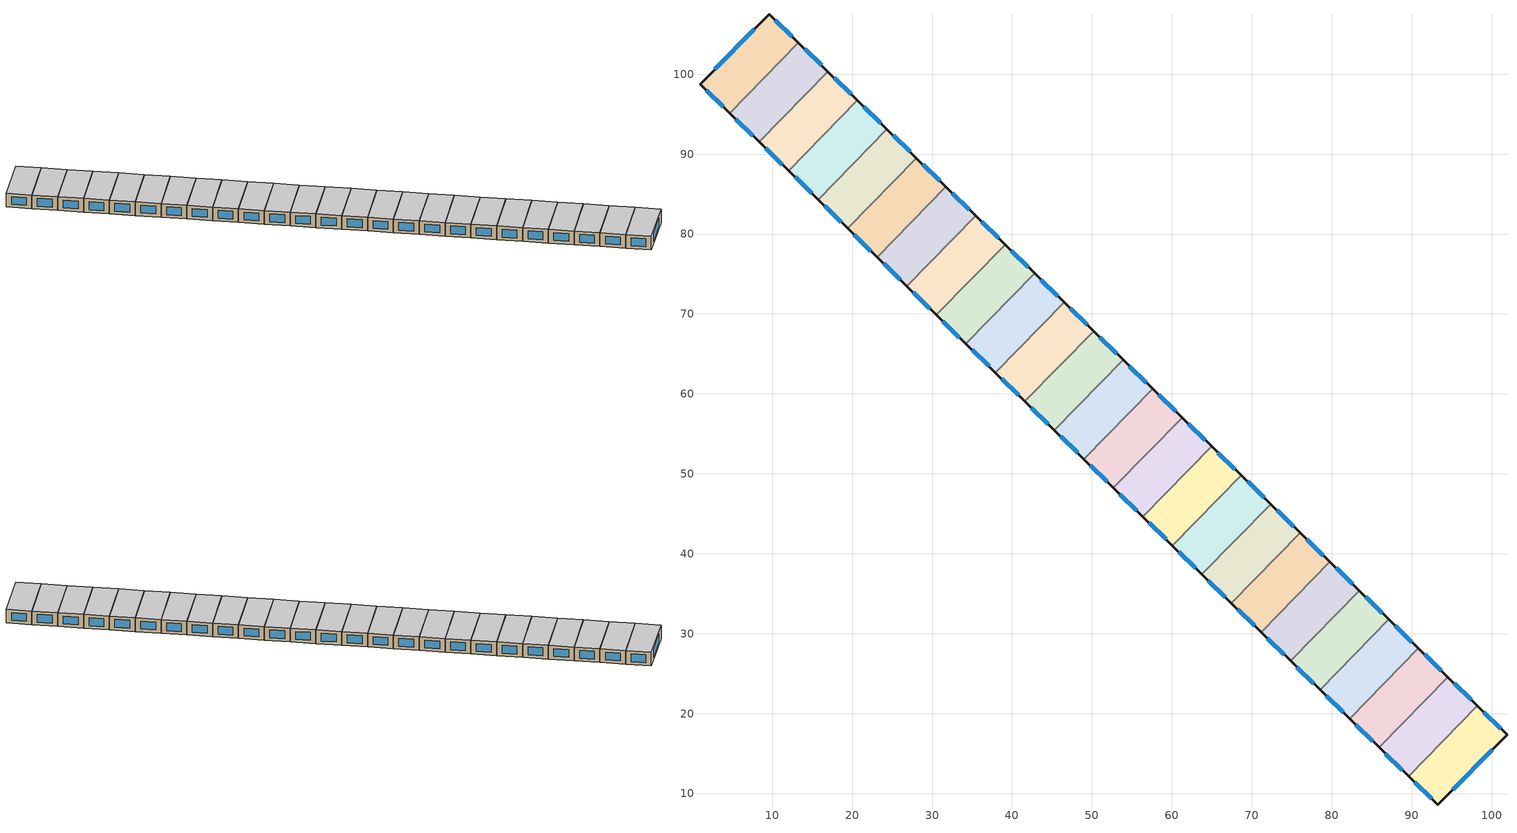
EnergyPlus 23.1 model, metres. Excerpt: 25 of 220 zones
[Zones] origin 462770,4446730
fe584e89a999b901_F0_dwelling_0
 floor ground (EU_floor_Construction): 13.28,103.93 4.68,95.12 0.97,98.75 9.6,107.52 z0
 wall outside (EU_wall_Construction): 13.28,103.93 9.6,107.52 0.97,98.75 4.68,95.12 z0:3
 wall to fe584e89a999b901_F0_dwelling_1 (EU_wall_Construction): 4.68,95.12 13.28,103.93 z0:3
 window (EU_Window_Construction): 1.76,97.97 3.88,95.9 / 7.75,105.64 2.81,100.63 / 12.49,104.7 10.39,106.75 z0.64:2.36
 ceiling to fe584e89a999b901_F1_dwelling_0 (EU_floor_Construction): 4.68,95.12 13.28,103.93 9.6,107.52 0.97,98.75 z3
fe584e89a999b901_F0_dwelling_1
 floor ground (EU_floor_Construction): 16.97,100.33 8.37,91.52 4.68,95.12 13.28,103.93 z0
 wall outside (EU_wall_Construction): 4.68,95.12 8.37,91.52 / 16.97,100.33 13.28,103.93 z0:3
 wall to fe584e89a999b901_F0_dwelling_2 (EU_wall_Construction): 8.37,91.52 16.97,100.33 z0:3
 window (EU_Window_Construction): 5.47,94.35 7.58,92.29 / 16.18,101.1 14.07,103.16 z0.64:2.36
 ceiling to fe584e89a999b901_F1_dwelling_1 (EU_floor_Construction): 8.37,91.52 16.97,100.33 13.28,103.93 4.68,95.12 z3
fe584e89a999b901_F0_dwelling_10
 floor ground (EU_floor_Construction): 50.21,67.86 41.61,59.06 37.92,62.66 46.52,71.47 z0
 wall outside (EU_wall_Construction): 37.92,62.66 41.61,59.06 / 50.21,67.86 46.52,71.47 z0:3
 wall to fe584e89a999b901_F0_dwelling_11 (EU_wall_Construction): 41.61,59.06 50.21,67.86 z0:3
 wall to fe584e89a999b901_F0_dwelling_9 (EU_wall_Construction): 46.52,71.47 37.92,62.66 z0:3
 window (EU_Window_Construction): 38.71,61.89 40.82,59.83 / 49.42,68.63 47.31,70.7 z0.64:2.36
 ceiling to fe584e89a999b901_F1_dwelling_10 (EU_floor_Construction): 41.61,59.06 50.21,67.86 46.52,71.47 37.92,62.66 z3
fe584e89a999b901_F0_dwelling_11
 floor ground (EU_floor_Construction): 53.9,64.25 45.3,55.45 41.61,59.06 50.21,67.86 z0
 wall outside (EU_wall_Construction): 41.61,59.06 45.3,55.45 / 53.9,64.25 50.21,67.86 z0:3
 wall to fe584e89a999b901_F0_dwelling_12 (EU_wall_Construction): 45.3,55.45 53.9,64.25 z0:3
 window (EU_Window_Construction): 42.4,58.28 44.51,56.22 / 53.11,65.03 51,67.09 z0.64:2.36
 ceiling to fe584e89a999b901_F1_dwelling_11 (EU_floor_Construction): 45.3,55.45 53.9,64.25 50.21,67.86 41.61,59.06 z3
fe584e89a999b901_F0_dwelling_12
 floor ground (EU_floor_Construction): 57.6,60.65 49,51.84 45.3,55.45 53.9,64.25 z0
 wall outside (EU_wall_Construction): 45.3,55.45 49,51.84 / 57.6,60.65 53.9,64.25 z0:3
 wall to fe584e89a999b901_F0_dwelling_13 (EU_wall_Construction): 49,51.84 57.6,60.65 z0:3
 window (EU_Window_Construction): 46.1,54.68 48.21,52.62 / 56.8,61.42 54.69,63.48 z0.64:2.36
 ceiling to fe584e89a999b901_F1_dwelling_12 (EU_floor_Construction): 49,51.84 57.6,60.65 53.9,64.25 45.3,55.45 z3
fe584e89a999b901_F0_dwelling_13
 floor ground (EU_floor_Construction): 61.29,57.04 52.69,48.24 49,51.84 57.6,60.65 z0
 wall outside (EU_wall_Construction): 49,51.84 52.69,48.24 / 61.29,57.04 57.6,60.65 z0:3
 wall to fe584e89a999b901_F0_dwelling_14 (EU_wall_Construction): 52.69,48.24 61.29,57.04 z0:3
 window (EU_Window_Construction): 49.79,51.07 51.9,49.01 / 60.5,57.81 58.39,59.88 z0.64:2.36
 ceiling to fe584e89a999b901_F1_dwelling_13 (EU_floor_Construction): 52.69,48.24 61.29,57.04 57.6,60.65 49,51.84 z3
fe584e89a999b901_F0_dwelling_14
 floor ground (EU_floor_Construction): 64.98,53.43 56.38,44.63 52.69,48.24 61.29,57.04 z0
 wall outside (EU_wall_Construction): 52.69,48.24 56.38,44.63 / 64.98,53.43 61.29,57.04 z0:3
 wall to fe584e89a999b901_F0_dwelling_15 (EU_wall_Construction): 56.38,44.63 64.98,53.43 z0:3
 window (EU_Window_Construction): 53.48,47.46 55.59,45.4 / 64.19,54.21 62.08,56.27 z0.64:2.36
 ceiling to fe584e89a999b901_F1_dwelling_14 (EU_floor_Construction): 56.38,44.63 64.98,53.43 61.29,57.04 52.69,48.24 z3
fe584e89a999b901_F0_dwelling_15
 floor ground (EU_floor_Construction): 68.68,49.83 60.08,41.02 56.38,44.63 64.98,53.43 z0
 wall outside (EU_wall_Construction): 56.38,44.63 60.08,41.02 / 68.68,49.83 64.98,53.43 z0:3
 wall to fe584e89a999b901_F0_dwelling_16 (EU_wall_Construction): 60.08,41.02 68.68,49.83 z0:3
 window (EU_Window_Construction): 57.18,43.86 59.29,41.79 / 67.89,50.6 65.77,52.66 z0.64:2.36
 ceiling to fe584e89a999b901_F1_dwelling_15 (EU_floor_Construction): 60.08,41.02 68.68,49.83 64.98,53.43 56.38,44.63 z3
fe584e89a999b901_F0_dwelling_16
 floor ground (EU_floor_Construction): 72.37,46.22 63.77,37.42 60.08,41.02 68.68,49.83 z0
 wall outside (EU_wall_Construction): 60.08,41.02 63.77,37.42 / 72.37,46.22 68.68,49.83 z0:3
 wall to fe584e89a999b901_F0_dwelling_17 (EU_wall_Construction): 63.77,37.42 72.37,46.22 z0:3
 window (EU_Window_Construction): 60.87,40.25 62.98,38.19 / 71.58,46.99 69.47,49.05 z0.64:2.36
 ceiling to fe584e89a999b901_F1_dwelling_16 (EU_floor_Construction): 63.77,37.42 72.37,46.22 68.68,49.83 60.08,41.02 z3
fe584e89a999b901_F0_dwelling_17
 floor ground (EU_floor_Construction): 76.06,42.61 67.46,33.81 63.77,37.42 72.37,46.22 z0
 wall outside (EU_wall_Construction): 63.77,37.42 67.46,33.81 / 76.06,42.61 72.37,46.22 z0:3
 wall to fe584e89a999b901_F0_dwelling_18 (EU_wall_Construction): 67.46,33.81 76.06,42.61 z0:3
 window (EU_Window_Construction): 64.56,36.64 66.67,34.58 / 75.27,43.39 73.16,45.45 z0.64:2.36
 ceiling to fe584e89a999b901_F1_dwelling_17 (EU_floor_Construction): 67.46,33.81 76.06,42.61 72.37,46.22 63.77,37.42 z3
fe584e89a999b901_F0_dwelling_18
 floor ground (EU_floor_Construction): 79.76,39.01 71.16,30.2 67.46,33.81 76.06,42.61 z0
 wall outside (EU_wall_Construction): 67.46,33.81 71.16,30.2 / 79.76,39.01 76.06,42.61 z0:3
 wall to fe584e89a999b901_F0_dwelling_19 (EU_wall_Construction): 71.16,30.2 79.76,39.01 z0:3
 window (EU_Window_Construction): 68.26,33.04 70.37,30.97 / 78.97,39.78 76.85,41.84 z0.64:2.36
 ceiling to fe584e89a999b901_F1_dwelling_18 (EU_floor_Construction): 71.16,30.2 79.76,39.01 76.06,42.61 67.46,33.81 z3
fe584e89a999b901_F0_dwelling_19
 floor ground (EU_floor_Construction): 83.45,35.4 74.85,26.59 71.16,30.2 79.76,39.01 z0
 wall outside (EU_wall_Construction): 71.16,30.2 74.85,26.59 / 83.45,35.4 79.76,39.01 z0:3
 wall to fe584e89a999b901_F0_dwelling_20 (EU_wall_Construction): 74.85,26.59 83.45,35.4 z0:3
 window (EU_Window_Construction): 71.95,29.43 74.06,27.37 / 82.66,36.17 80.55,38.23 z0.64:2.36
 ceiling to fe584e89a999b901_F1_dwelling_19 (EU_floor_Construction): 74.85,26.59 83.45,35.4 79.76,39.01 71.16,30.2 z3
fe584e89a999b901_F0_dwelling_2
 floor ground (EU_floor_Construction): 20.66,96.72 12.06,87.91 8.37,91.52 16.97,100.33 z0
 wall outside (EU_wall_Construction): 8.37,91.52 12.06,87.91 / 20.66,96.72 16.97,100.33 z0:3
 wall to fe584e89a999b901_F0_dwelling_3 (EU_wall_Construction): 12.06,87.91 20.66,96.72 z0:3
 window (EU_Window_Construction): 9.16,90.75 11.27,88.68 / 19.87,97.49 17.76,99.55 z0.64:2.36
 ceiling to fe584e89a999b901_F1_dwelling_2 (EU_floor_Construction): 12.06,87.91 20.66,96.72 16.97,100.33 8.37,91.52 z3
fe584e89a999b901_F0_dwelling_20
 floor ground (EU_floor_Construction): 87.14,31.79 78.54,22.99 74.85,26.59 83.45,35.4 z0
 wall outside (EU_wall_Construction): 74.85,26.59 78.54,22.99 / 87.14,31.79 83.45,35.4 z0:3
 wall to fe584e89a999b901_F0_dwelling_21 (EU_wall_Construction): 78.54,22.99 87.14,31.79 z0:3
 window (EU_Window_Construction): 75.64,25.82 77.75,23.76 / 86.35,32.57 84.24,34.63 z0.64:2.36
 ceiling to fe584e89a999b901_F1_dwelling_20 (EU_floor_Construction): 78.54,22.99 87.14,31.79 83.45,35.4 74.85,26.59 z3
fe584e89a999b901_F0_dwelling_21
 floor ground (EU_floor_Construction): 90.84,28.19 82.24,19.38 78.54,22.99 87.14,31.79 z0
 wall outside (EU_wall_Construction): 78.54,22.99 82.24,19.38 / 90.84,28.19 87.14,31.79 z0:3
 wall to fe584e89a999b901_F0_dwelling_22 (EU_wall_Construction): 82.24,19.38 90.84,28.19 z0:3
 window (EU_Window_Construction): 79.34,22.21 81.45,20.15 / 90.05,28.96 87.94,31.02 z0.64:2.36
 ceiling to fe584e89a999b901_F1_dwelling_21 (EU_floor_Construction): 82.24,19.38 90.84,28.19 87.14,31.79 78.54,22.99 z3
fe584e89a999b901_F0_dwelling_22
 floor ground (EU_floor_Construction): 94.53,24.58 85.93,15.77 82.24,19.38 90.84,28.19 z0
 wall outside (EU_wall_Construction): 82.24,19.38 85.93,15.77 / 94.53,24.58 90.84,28.19 z0:3
 wall to fe584e89a999b901_F0_dwelling_23 (EU_wall_Construction): 85.93,15.77 94.53,24.58 z0:3
 window (EU_Window_Construction): 83.03,18.61 85.14,16.55 / 93.74,25.35 91.63,27.41 z0.64:2.36
 ceiling to fe584e89a999b901_F1_dwelling_22 (EU_floor_Construction): 85.93,15.77 94.53,24.58 90.84,28.19 82.24,19.38 z3
fe584e89a999b901_F0_dwelling_23
 floor ground (EU_floor_Construction): 98.22,20.97 89.62,12.17 85.93,15.77 94.53,24.58 z0
 wall outside (EU_wall_Construction): 85.93,15.77 89.62,12.17 / 98.22,20.97 94.53,24.58 z0:3
 wall to fe584e89a999b901_F0_dwelling_24 (EU_wall_Construction): 89.62,12.17 98.22,20.97 z0:3
 window (EU_Window_Construction): 86.72,15 88.83,12.94 / 97.43,21.75 95.32,23.81 z0.64:2.36
 ceiling to fe584e89a999b901_F1_dwelling_23 (EU_floor_Construction): 89.62,12.17 98.22,20.97 94.53,24.58 85.93,15.77 z3
fe584e89a999b901_F0_dwelling_24
 floor ground (EU_floor_Construction): 101.93,17.35 93.3,8.58 89.62,12.17 98.22,20.97 z0
 wall outside (EU_wall_Construction): 89.62,12.17 93.3,8.58 101.93,17.35 98.22,20.97 z0:3
 window (EU_Window_Construction): 101.14,18.12 99.02,20.2 / 95.15,10.46 100.09,15.47 / 90.41,11.4 92.51,9.35 z0.64:2.36
 ceiling to fe584e89a999b901_F1_dwelling_24 (EU_floor_Construction): 93.3,8.58 101.93,17.35 98.22,20.97 89.62,12.17 z3
fe584e89a999b901_F0_dwelling_3
 floor ground (EU_floor_Construction): 24.36,93.11 15.76,84.3 12.06,87.91 20.66,96.72 z0
 wall outside (EU_wall_Construction): 12.06,87.91 15.76,84.3 / 24.36,93.11 20.66,96.72 z0:3
 wall to fe584e89a999b901_F0_dwelling_4 (EU_wall_Construction): 15.76,84.3 24.36,93.11 z0:3
 window (EU_Window_Construction): 12.85,87.14 14.96,85.08 / 23.56,93.88 21.45,95.95 z0.64:2.36
 ceiling to fe584e89a999b901_F1_dwelling_3 (EU_floor_Construction): 15.76,84.3 24.36,93.11 20.66,96.72 12.06,87.91 z3
fe584e89a999b901_F0_dwelling_4
 floor ground (EU_floor_Construction): 28.05,89.5 19.45,80.7 15.76,84.3 24.36,93.11 z0
 wall outside (EU_wall_Construction): 15.76,84.3 19.45,80.7 / 28.05,89.5 24.36,93.11 z0:3
 wall to fe584e89a999b901_F0_dwelling_5 (EU_wall_Construction): 19.45,80.7 28.05,89.5 z0:3
 window (EU_Window_Construction): 16.55,83.53 18.66,81.47 / 27.26,90.28 25.15,92.34 z0.64:2.36
 ceiling to fe584e89a999b901_F1_dwelling_4 (EU_floor_Construction): 19.45,80.7 28.05,89.5 24.36,93.11 15.76,84.3 z3
fe584e89a999b901_F0_dwelling_5
 floor ground (EU_floor_Construction): 31.74,85.9 23.14,77.09 19.45,80.7 28.05,89.5 z0
 wall outside (EU_wall_Construction): 19.45,80.7 23.14,77.09 / 31.74,85.9 28.05,89.5 z0:3
 wall to fe584e89a999b901_F0_dwelling_6 (EU_wall_Construction): 23.14,77.09 31.74,85.9 z0:3
 window (EU_Window_Construction): 20.24,79.93 22.35,77.86 / 30.95,86.67 28.84,88.73 z0.64:2.36
 ceiling to fe584e89a999b901_F1_dwelling_5 (EU_floor_Construction): 23.14,77.09 31.74,85.9 28.05,89.5 19.45,80.7 z3
fe584e89a999b901_F0_dwelling_6
 floor ground (EU_floor_Construction): 35.44,82.29 26.84,73.48 23.14,77.09 31.74,85.9 z0
 wall outside (EU_wall_Construction): 23.14,77.09 26.84,73.48 / 35.44,82.29 31.74,85.9 z0:3
 wall to fe584e89a999b901_F0_dwelling_7 (EU_wall_Construction): 26.84,73.48 35.44,82.29 z0:3
 window (EU_Window_Construction): 23.93,76.32 26.05,74.26 / 34.64,83.06 32.53,85.12 z0.64:2.36
 ceiling to fe584e89a999b901_F1_dwelling_6 (EU_floor_Construction): 26.84,73.48 35.44,82.29 31.74,85.9 23.14,77.09 z3
fe584e89a999b901_F0_dwelling_7
 floor ground (EU_floor_Construction): 39.13,78.68 30.53,69.88 26.84,73.48 35.44,82.29 z0
 wall outside (EU_wall_Construction): 26.84,73.48 30.53,69.88 / 39.13,78.68 35.44,82.29 z0:3
 wall to fe584e89a999b901_F0_dwelling_8 (EU_wall_Construction): 30.53,69.88 39.13,78.68 z0:3
 window (EU_Window_Construction): 27.63,72.71 29.74,70.65 / 38.34,79.46 36.23,81.52 z0.64:2.36
 ceiling to fe584e89a999b901_F1_dwelling_7 (EU_floor_Construction): 30.53,69.88 39.13,78.68 35.44,82.29 26.84,73.48 z3
fe584e89a999b901_F0_dwelling_8
 floor ground (EU_floor_Construction): 42.82,75.08 34.22,66.27 30.53,69.88 39.13,78.68 z0
 wall outside (EU_wall_Construction): 30.53,69.88 34.22,66.27 / 42.82,75.08 39.13,78.68 z0:3
 wall to fe584e89a999b901_F0_dwelling_9 (EU_wall_Construction): 34.22,66.27 42.82,75.08 z0:3
 window (EU_Window_Construction): 31.32,69.1 33.43,67.04 / 42.03,75.85 39.92,77.91 z0.64:2.36
 ceiling to fe584e89a999b901_F1_dwelling_8 (EU_floor_Construction): 34.22,66.27 42.82,75.08 39.13,78.68 30.53,69.88 z3
fe584e89a999b901_F0_dwelling_9
 floor ground (EU_floor_Construction): 46.52,71.47 37.92,62.66 34.22,66.27 42.82,75.08 z0
 wall outside (EU_wall_Construction): 34.22,66.27 37.92,62.66 / 46.52,71.47 42.82,75.08 z0:3
 window (EU_Window_Construction): 35.01,65.5 37.13,63.44 / 45.72,72.24 43.61,74.3 z0.64:2.36
 ceiling to fe584e89a999b901_F1_dwelling_9 (EU_floor_Construction): 37.92,62.66 46.52,71.47 42.82,75.08 34.22,66.27 z3
[Building]
EU S2 Campaign: North Axis=0; Terrain=City; Solar Distribution=FullExterior
[Site:Location]
Yerevan-Zvartnots.Intl.AP: Latitude=40.15; Longitude=44.383; Time Zone=4; Elevation=854
[SizingPeriod:WeatherFileDays]
AnnualSizingPeriod: Begin Month=1; Begin Day of Month=1; End Month=12; End Day of Month=31; Day of Week for Start Day=Monday; Use Weather File Daylight Saving Period=No; Use Weather File Rain and Snow Indicators=No
[MATERIAL]
EU_InternalMass_Material: Roughness=MediumRough; Thickness=0.1; Conductivity=1; Density=1800; Specific Heat=900; Thermal Absorptance=0.9; Solar Absorptance=0.7; Visible Absorptance=0.7
[MATERIAL:NOMASS] Roughness=MediumRough; Thermal Absorptance=0.9; Solar Absorptance=0.7; Visible Absorptance=0.7
Name | Thermal Resistance
EU_wall_NoMass | 1.05043
EU_floor_NoMass | 0.478065
[WINDOWMATERIAL:SIMPLEGLAZINGSYSTEM]
EU_Window_SimpleGlazing: UFactor=2.5566; Solar Heat Gain Coefficient=0.75; Visible Transmittance=0.75
[CONSTRUCTION]
EU_wall_Construction: EU_wall_NoMass
EU_floor_Construction: EU_floor_NoMass
EU_Window_Construction: EU_Window_SimpleGlazing
EU_InternalMass_Construction: EU_InternalMass_Material
[ZONE] Type=1; Multiplier=1; Ceiling Height=autocalculate; Floor Area=autocalculate; Part of Total Floor Area=Yes
Name | Volume
fe584e89a999b901_F0_dwelling_0; fe584e89a999b901_F0_dwelling_24 | 190.644
fe584e89a999b901_F0_dwelling_1 | 190.596
fe584e89a999b901_F0_dwelling_10; fe584e89a999b901_F0_dwelling_11; fe584e89a999b901_F0_dwelling_13; fe584e89a999b901_F0_dwelling_14; fe584e89a999b901_F0_dwelling_15; fe584e89a999b901_F0_dwelling_9 | 190.619
fe584e89a999b901_F0_dwelling_12 | 190.6
fe584e89a999b901_F0_dwelling_16; fe584e89a999b901_F0_dwelling_8 | 190.604
fe584e89a999b901_F0_dwelling_17; fe584e89a999b901_F0_dwelling_18; fe584e89a999b901_F0_dwelling_19; fe584e89a999b901_F0_dwelling_20; fe584e89a999b901_F0_dwelling_21; fe584e89a999b901_F0_dwelling_22; fe584e89a999b901_F0_dwelling_3; fe584e89a999b901_F0_dwelling_4; fe584e89a999b901_F0_dwelling_5; fe584e89a999b901_F0_dwelling_6; fe584e89a999b901_F0_dwelling_7 | 190.63
fe584e89a999b901_F0_dwelling_2 | 190.631
fe584e89a999b901_F0_dwelling_23 | 190.597
[INTERNALMASS] Construction=EU_InternalMass_Construction
Name | Zone or ZoneList | Surface Area
fe584e89a999b901_F0_dwelling_0_EU_InternalMass | fe584e89a999b901_F0_dwelling_0 | 63.548
fe584e89a999b901_F0_dwelling_1_EU_InternalMass | fe584e89a999b901_F0_dwelling_1 | 63.5322
fe584e89a999b901_F0_dwelling_2_EU_InternalMass | fe584e89a999b901_F0_dwelling_2 | 63.5434
fe584e89a999b901_F0_dwelling_3_EU_InternalMass | fe584e89a999b901_F0_dwelling_3 | 63.5434
fe584e89a999b901_F0_dwelling_4_EU_InternalMass | fe584e89a999b901_F0_dwelling_4 | 63.5434
fe584e89a999b901_F0_dwelling_5_EU_InternalMass | fe584e89a999b901_F0_dwelling_5 | 63.5434
fe584e89a999b901_F0_dwelling_6_EU_InternalMass | fe584e89a999b901_F0_dwelling_6 | 63.5434
fe584e89a999b901_F0_dwelling_7_EU_InternalMass | fe584e89a999b901_F0_dwelling_7 | 63.5434
fe584e89a999b901_F0_dwelling_8_EU_InternalMass | fe584e89a999b901_F0_dwelling_8 | 63.5346
fe584e89a999b901_F0_dwelling_9_EU_InternalMass | fe584e89a999b901_F0_dwelling_9 | 63.5397
fe584e89a999b901_F0_dwelling_10_EU_InternalMass | fe584e89a999b901_F0_dwelling_10 | 63.5397
fe584e89a999b901_F0_dwelling_11_EU_InternalMass | fe584e89a999b901_F0_dwelling_11 | 63.5397
fe584e89a999b901_F0_dwelling_12_EU_InternalMass | fe584e89a999b901_F0_dwelling_12 | 63.5335
fe584e89a999b901_F0_dwelling_13_EU_InternalMass | fe584e89a999b901_F0_dwelling_13 | 63.5397
fe584e89a999b901_F0_dwelling_14_EU_InternalMass | fe584e89a999b901_F0_dwelling_14 | 63.5397
fe584e89a999b901_F0_dwelling_15_EU_InternalMass | fe584e89a999b901_F0_dwelling_15 | 63.5397
fe584e89a999b901_F0_dwelling_16_EU_InternalMass | fe584e89a999b901_F0_dwelling_16 | 63.5346
fe584e89a999b901_F0_dwelling_17_EU_InternalMass | fe584e89a999b901_F0_dwelling_17 | 63.5434
fe584e89a999b901_F0_dwelling_18_EU_InternalMass | fe584e89a999b901_F0_dwelling_18 | 63.5434
fe584e89a999b901_F0_dwelling_19_EU_InternalMass | fe584e89a999b901_F0_dwelling_19 | 63.5434
fe584e89a999b901_F0_dwelling_20_EU_InternalMass | fe584e89a999b901_F0_dwelling_20 | 63.5434
fe584e89a999b901_F0_dwelling_21_EU_InternalMass | fe584e89a999b901_F0_dwelling_21 | 63.5434
fe584e89a999b901_F0_dwelling_22_EU_InternalMass | fe584e89a999b901_F0_dwelling_22 | 63.5434
fe584e89a999b901_F0_dwelling_23_EU_InternalMass | fe584e89a999b901_F0_dwelling_23 | 63.5322
fe584e89a999b901_F0_dwelling_24_EU_InternalMass | fe584e89a999b901_F0_dwelling_24 | 63.548
[OTHEREQUIPMENT] Fuel Type=Electricity; Design Level Calculation Method=Watts/Area; Power per Zone Floor Area=1; Fraction Latent=0; Fraction Radiant=0; Fraction Lost=0; Carbon Dioxide Generation Rate=0; EndUse Subcategory=EU_Step8_InternalGains
Name | Zone or ZoneList or Space or SpaceList | Schedule
EU_Step8_InternalGain_fe584e89a999b901_F0_dwelling_0_f000 | fe584e89a999b901_F0_dwelling_0 | EU_Step8_GainSchedule_fe584e89a999b901_F0_dwelling_0_f000
EU_Step8_InternalGain_fe584e89a999b901_F0_dwelling_1_f000 | fe584e89a999b901_F0_dwelling_1 | EU_Step8_GainSchedule_fe584e89a999b901_F0_dwelling_1_f000
EU_Step8_InternalGain_fe584e89a999b901_F0_dwelling_2_f000 | fe584e89a999b901_F0_dwelling_2 | EU_Step8_GainSchedule_fe584e89a999b901_F0_dwelling_2_f000
EU_Step8_InternalGain_fe584e89a999b901_F0_dwelling_3_f000 | fe584e89a999b901_F0_dwelling_3 | EU_Step8_GainSchedule_fe584e89a999b901_F0_dwelling_3_f000
EU_Step8_InternalGain_fe584e89a999b901_F0_dwelling_4_f000 | fe584e89a999b901_F0_dwelling_4 | EU_Step8_GainSchedule_fe584e89a999b901_F0_dwelling_4_f000
EU_Step8_InternalGain_fe584e89a999b901_F0_dwelling_5_f000 | fe584e89a999b901_F0_dwelling_5 | EU_Step8_GainSchedule_fe584e89a999b901_F0_dwelling_5_f000
EU_Step8_InternalGain_fe584e89a999b901_F0_dwelling_6_f000 | fe584e89a999b901_F0_dwelling_6 | EU_Step8_GainSchedule_fe584e89a999b901_F0_dwelling_6_f000
EU_Step8_InternalGain_fe584e89a999b901_F0_dwelling_7_f000 | fe584e89a999b901_F0_dwelling_7 | EU_Step8_GainSchedule_fe584e89a999b901_F0_dwelling_7_f000
EU_Step8_InternalGain_fe584e89a999b901_F0_dwelling_8_f000 | fe584e89a999b901_F0_dwelling_8 | EU_Step8_GainSchedule_fe584e89a999b901_F0_dwelling_8_f000
EU_Step8_InternalGain_fe584e89a999b901_F0_dwelling_9_f000 | fe584e89a999b901_F0_dwelling_9 | EU_Step8_GainSchedule_fe584e89a999b901_F0_dwelling_9_f000
EU_Step8_InternalGain_fe584e89a999b901_F0_dwelling_10_f000 | fe584e89a999b901_F0_dwelling_10 | EU_Step8_GainSchedule_fe584e89a999b901_F0_dwelling_10_f000
EU_Step8_InternalGain_fe584e89a999b901_F0_dwelling_11_f000 | fe584e89a999b901_F0_dwelling_11 | EU_Step8_GainSchedule_fe584e89a999b901_F0_dwelling_11_f000
EU_Step8_InternalGain_fe584e89a999b901_F0_dwelling_12_f000 | fe584e89a999b901_F0_dwelling_12 | EU_Step8_GainSchedule_fe584e89a999b901_F0_dwelling_12_f000
EU_Step8_InternalGain_fe584e89a999b901_F0_dwelling_13_f000 | fe584e89a999b901_F0_dwelling_13 | EU_Step8_GainSchedule_fe584e89a999b901_F0_dwelling_13_f000
EU_Step8_InternalGain_fe584e89a999b901_F0_dwelling_14_f000 | fe584e89a999b901_F0_dwelling_14 | EU_Step8_GainSchedule_fe584e89a999b901_F0_dwelling_14_f000
EU_Step8_InternalGain_fe584e89a999b901_F0_dwelling_15_f000 | fe584e89a999b901_F0_dwelling_15 | EU_Step8_GainSchedule_fe584e89a999b901_F0_dwelling_15_f000
EU_Step8_InternalGain_fe584e89a999b901_F0_dwelling_16_f000 | fe584e89a999b901_F0_dwelling_16 | EU_Step8_GainSchedule_fe584e89a999b901_F0_dwelling_16_f000
EU_Step8_InternalGain_fe584e89a999b901_F0_dwelling_17_f000 | fe584e89a999b901_F0_dwelling_17 | EU_Step8_GainSchedule_fe584e89a999b901_F0_dwelling_17_f000
EU_Step8_InternalGain_fe584e89a999b901_F0_dwelling_18_f000 | fe584e89a999b901_F0_dwelling_18 | EU_Step8_GainSchedule_fe584e89a999b901_F0_dwelling_18_f000
EU_Step8_InternalGain_fe584e89a999b901_F0_dwelling_19_f000 | fe584e89a999b901_F0_dwelling_19 | EU_Step8_GainSchedule_fe584e89a999b901_F0_dwelling_19_f000
EU_Step8_InternalGain_fe584e89a999b901_F0_dwelling_20_f000 | fe584e89a999b901_F0_dwelling_20 | EU_Step8_GainSchedule_fe584e89a999b901_F0_dwelling_20_f000
EU_Step8_InternalGain_fe584e89a999b901_F0_dwelling_21_f000 | fe584e89a999b901_F0_dwelling_21 | EU_Step8_GainSchedule_fe584e89a999b901_F0_dwelling_21_f000
EU_Step8_InternalGain_fe584e89a999b901_F0_dwelling_22_f000 | fe584e89a999b901_F0_dwelling_22 | EU_Step8_GainSchedule_fe584e89a999b901_F0_dwelling_22_f000
EU_Step8_InternalGain_fe584e89a999b901_F0_dwelling_23_f000 | fe584e89a999b901_F0_dwelling_23 | EU_Step8_GainSchedule_fe584e89a999b901_F0_dwelling_23_f000
EU_Step8_InternalGain_fe584e89a999b901_F0_dwelling_24_f000 | fe584e89a999b901_F0_dwelling_24 | EU_Step8_GainSchedule_fe584e89a999b901_F0_dwelling_24_f000
[ZONEVENTILATION:DESIGNFLOWRATE] Schedule=EU_AlwaysOn; Design Flow Rate Calculation Method=AirChanges/Hour; Air Changes per Hour=0.557805; Ventilation Type=Natural; Fan Pressure Rise=0; Fan Total Efficiency=1; Constant Term Coefficient=1; Temperature Term Coefficient=0; Velocity Term Coefficient=0; Velocity Squared Term Coefficient=0; Minimum Indoor Temperature=-100; Maximum Indoor Temperature=100; Delta Temperature=-100; Minimum Outdoor Temperature=-100; Maximum Outdoor Temperature=100; Maximum Wind Speed=40
Name | Zone or ZoneList or Space or SpaceList
EU_ConstantAir_fe584e89a999b901_F0_dwelling_0 | fe584e89a999b901_F0_dwelling_0
EU_ConstantAir_fe584e89a999b901_F0_dwelling_1 | fe584e89a999b901_F0_dwelling_1
EU_ConstantAir_fe584e89a999b901_F0_dwelling_2 | fe584e89a999b901_F0_dwelling_2
EU_ConstantAir_fe584e89a999b901_F0_dwelling_3 | fe584e89a999b901_F0_dwelling_3
EU_ConstantAir_fe584e89a999b901_F0_dwelling_4 | fe584e89a999b901_F0_dwelling_4
EU_ConstantAir_fe584e89a999b901_F0_dwelling_5 | fe584e89a999b901_F0_dwelling_5
EU_ConstantAir_fe584e89a999b901_F0_dwelling_6 | fe584e89a999b901_F0_dwelling_6
EU_ConstantAir_fe584e89a999b901_F0_dwelling_7 | fe584e89a999b901_F0_dwelling_7
EU_ConstantAir_fe584e89a999b901_F0_dwelling_8 | fe584e89a999b901_F0_dwelling_8
EU_ConstantAir_fe584e89a999b901_F0_dwelling_9 | fe584e89a999b901_F0_dwelling_9
EU_ConstantAir_fe584e89a999b901_F0_dwelling_10 | fe584e89a999b901_F0_dwelling_10
EU_ConstantAir_fe584e89a999b901_F0_dwelling_11 | fe584e89a999b901_F0_dwelling_11
EU_ConstantAir_fe584e89a999b901_F0_dwelling_12 | fe584e89a999b901_F0_dwelling_12
EU_ConstantAir_fe584e89a999b901_F0_dwelling_13 | fe584e89a999b901_F0_dwelling_13
EU_ConstantAir_fe584e89a999b901_F0_dwelling_14 | fe584e89a999b901_F0_dwelling_14
EU_ConstantAir_fe584e89a999b901_F0_dwelling_15 | fe584e89a999b901_F0_dwelling_15
EU_ConstantAir_fe584e89a999b901_F0_dwelling_16 | fe584e89a999b901_F0_dwelling_16
EU_ConstantAir_fe584e89a999b901_F0_dwelling_17 | fe584e89a999b901_F0_dwelling_17
EU_ConstantAir_fe584e89a999b901_F0_dwelling_18 | fe584e89a999b901_F0_dwelling_18
EU_ConstantAir_fe584e89a999b901_F0_dwelling_19 | fe584e89a999b901_F0_dwelling_19
EU_ConstantAir_fe584e89a999b901_F0_dwelling_20 | fe584e89a999b901_F0_dwelling_20
EU_ConstantAir_fe584e89a999b901_F0_dwelling_21 | fe584e89a999b901_F0_dwelling_21
EU_ConstantAir_fe584e89a999b901_F0_dwelling_22 | fe584e89a999b901_F0_dwelling_22
EU_ConstantAir_fe584e89a999b901_F0_dwelling_23 | fe584e89a999b901_F0_dwelling_23
EU_ConstantAir_fe584e89a999b901_F0_dwelling_24 | fe584e89a999b901_F0_dwelling_24
[HVACTEMPLATE:THERMOSTAT] Constant Heating Setpoint=20; Constant Cooling Setpoint=50
EU_HeatOnly_fe584e89a999b901_F0_dwelling_0; EU_HeatOnly_fe584e89a999b901_F0_dwelling_1; EU_HeatOnly_fe584e89a999b901_F0_dwelling_2; EU_HeatOnly_fe584e89a999b901_F0_dwelling_3; EU_HeatOnly_fe584e89a999b901_F0_dwelling_4; EU_HeatOnly_fe584e89a999b901_F0_dwelling_5; EU_HeatOnly_fe584e89a999b901_F0_dwelling_6; EU_HeatOnly_fe584e89a999b901_F0_dwelling_7; EU_HeatOnly_fe584e89a999b901_F0_dwelling_8; EU_HeatOnly_fe584e89a999b901_F0_dwelling_9; EU_HeatOnly_fe584e89a999b901_F0_dwelling_10; EU_HeatOnly_fe584e89a999b901_F0_dwelling_11; EU_HeatOnly_fe584e89a999b901_F0_dwelling_12; EU_HeatOnly_fe584e89a999b901_F0_dwelling_13; EU_HeatOnly_fe584e89a999b901_F0_dwelling_14; EU_HeatOnly_fe584e89a999b901_F0_dwelling_15; EU_HeatOnly_fe584e89a999b901_F0_dwelling_16; EU_HeatOnly_fe584e89a999b901_F0_dwelling_17; EU_HeatOnly_fe584e89a999b901_F0_dwelling_18; EU_HeatOnly_fe584e89a999b901_F0_dwelling_19; EU_HeatOnly_fe584e89a999b901_F0_dwelling_20; EU_HeatOnly_fe584e89a999b901_F0_dwelling_21; EU_HeatOnly_fe584e89a999b901_F0_dwelling_22; EU_HeatOnly_fe584e89a999b901_F0_dwelling_23; EU_HeatOnly_fe584e89a999b901_F0_dwelling_24; EU_HeatOnly_fe584e89a999b901_F1_dwelling_0; EU_HeatOnly_fe584e89a999b901_F1_dwelling_1; EU_HeatOnly_fe584e89a999b901_F1_dwelling_2; EU_HeatOnly_fe584e89a999b901_F1_dwelling_3; EU_HeatOnly_fe584e89a999b901_F1_dwelling_4; EU_HeatOnly_fe584e89a999b901_F1_dwelling_5; EU_HeatOnly_fe584e89a999b901_F1_dwelling_6; EU_HeatOnly_fe584e89a999b901_F1_dwelling_7; EU_HeatOnly_fe584e89a999b901_F1_dwelling_8; EU_HeatOnly_fe584e89a999b901_F1_dwelling_9; EU_HeatOnly_fe584e89a999b901_F1_dwelling_10; EU_HeatOnly_fe584e89a999b901_F1_dwelling_11; EU_HeatOnly_fe584e89a999b901_F1_dwelling_12; EU_HeatOnly_fe584e89a999b901_F1_dwelling_13; EU_HeatOnly_fe584e89a999b901_F1_dwelling_14; EU_HeatOnly_fe584e89a999b901_F1_dwelling_15; EU_HeatOnly_fe584e89a999b901_F1_dwelling_16; EU_HeatOnly_fe584e89a999b901_F1_dwelling_17; EU_HeatOnly_fe584e89a999b901_F1_dwelling_18; EU_HeatOnly_fe584e89a999b901_F1_dwelling_19; EU_HeatOnly_fe584e89a999b901_F1_dwelling_20; EU_HeatOnly_fe584e89a999b901_F1_dwelling_21; EU_HeatOnly_fe584e89a999b901_F1_dwelling_22; EU_HeatOnly_fe584e89a999b901_F1_dwelling_23; EU_HeatOnly_fe584e89a999b901_F1_dwelling_24; EU_HeatOnly_fe584e89a999b901_F2_dwelling_0; EU_HeatOnly_fe584e89a999b901_F2_dwelling_1; EU_HeatOnly_fe584e89a999b901_F2_dwelling_2; EU_HeatOnly_fe584e89a999b901_F2_dwelling_3; EU_HeatOnly_fe584e89a999b901_F2_dwelling_4; EU_HeatOnly_fe584e89a999b901_F2_dwelling_5; EU_HeatOnly_fe584e89a999b901_F2_dwelling_6; EU_HeatOnly_fe584e89a999b901_F2_dwelling_7; EU_HeatOnly_fe584e89a999b901_F2_dwelling_8; EU_HeatOnly_fe584e89a999b901_F2_dwelling_9; EU_HeatOnly_fe584e89a999b901_F2_dwelling_10; EU_HeatOnly_fe584e89a999b901_F2_dwelling_11; EU_HeatOnly_fe584e89a999b901_F2_dwelling_12; EU_HeatOnly_fe584e89a999b901_F2_dwelling_13; EU_HeatOnly_fe584e89a999b901_F2_dwelling_14; EU_HeatOnly_fe584e89a999b901_F2_dwelling_15; EU_HeatOnly_fe584e89a999b901_F2_dwelling_16; EU_HeatOnly_fe584e89a999b901_F2_dwelling_17; EU_HeatOnly_fe584e89a999b901_F2_dwelling_18; EU_HeatOnly_fe584e89a999b901_F2_dwelling_19; EU_HeatOnly_fe584e89a999b901_F2_dwelling_20; EU_HeatOnly_fe584e89a999b901_F2_dwelling_21; EU_HeatOnly_fe584e89a999b901_F2_dwelling_22; EU_HeatOnly_fe584e89a999b901_F2_dwelling_23; EU_HeatOnly_fe584e89a999b901_F2_dwelling_24; EU_HeatOnly_fe584e89a999b901_F3_dwelling_0; EU_HeatOnly_fe584e89a999b901_F3_dwelling_1; EU_HeatOnly_fe584e89a999b901_F3_dwelling_2; EU_HeatOnly_fe584e89a999b901_F3_dwelling_3; EU_HeatOnly_fe584e89a999b901_F3_dwelling_4; EU_HeatOnly_fe584e89a999b901_F3_dwelling_5; EU_HeatOnly_fe584e89a999b901_F3_dwelling_6; EU_HeatOnly_fe584e89a999b901_F3_dwelling_7; EU_HeatOnly_fe584e89a999b901_F3_dwelling_8; EU_HeatOnly_fe584e89a999b901_F3_dwelling_9; EU_HeatOnly_fe584e89a999b901_F3_dwelling_10; EU_HeatOnly_fe584e89a999b901_F3_dwelling_11; EU_HeatOnly_fe584e89a999b901_F3_dwelling_12; EU_HeatOnly_fe584e89a999b901_F3_dwelling_13; EU_HeatOnly_fe584e89a999b901_F3_dwelling_14; EU_HeatOnly_fe584e89a999b901_F3_dwelling_15; EU_HeatOnly_fe584e89a999b901_F3_dwelling_16; EU_HeatOnly_fe584e89a999b901_F3_dwelling_17; EU_HeatOnly_fe584e89a999b901_F3_dwelling_18; EU_HeatOnly_fe584e89a999b901_F3_dwelling_19; EU_HeatOnly_fe584e89a999b901_F3_dwelling_20; EU_HeatOnly_fe584e89a999b901_F3_dwelling_21; EU_HeatOnly_fe584e89a999b901_F3_dwelling_22; EU_HeatOnly_fe584e89a999b901_F3_dwelling_23; EU_HeatOnly_fe584e89a999b901_F3_dwelling_24; EU_HeatOnly_fe584e89a999b901_F4_dwelling_0; EU_HeatOnly_fe584e89a999b901_F4_dwelling_1; EU_HeatOnly_fe584e89a999b901_F4_dwelling_2; EU_HeatOnly_fe584e89a999b901_F4_dwelling_3; EU_HeatOnly_fe584e89a999b901_F4_dwelling_4; EU_HeatOnly_fe584e89a999b901_F4_dwelling_5; EU_HeatOnly_fe584e89a999b901_F4_dwelling_6; EU_HeatOnly_fe584e89a999b901_F4_dwelling_7; EU_HeatOnly_fe584e89a999b901_F4_dwelling_8; EU_HeatOnly_fe584e89a999b901_F4_dwelling_9; EU_HeatOnly_fe584e89a999b901_F4_dwelling_10; EU_HeatOnly_fe584e89a999b901_F4_dwelling_11; EU_HeatOnly_fe584e89a999b901_F4_dwelling_12; EU_HeatOnly_fe584e89a999b901_F4_dwelling_13; EU_HeatOnly_fe584e89a999b901_F4_dwelling_14; EU_HeatOnly_fe584e89a999b901_F4_dwelling_15; EU_HeatOnly_fe584e89a999b901_F4_dwelling_16; EU_HeatOnly_fe584e89a999b901_F4_dwelling_17; EU_HeatOnly_fe584e89a999b901_F4_dwelling_18; EU_HeatOnly_fe584e89a999b901_F4_dwelling_19; EU_HeatOnly_fe584e89a999b901_F4_dwelling_20; EU_HeatOnly_fe584e89a999b901_F4_dwelling_21; EU_HeatOnly_fe584e89a999b901_F4_dwelling_22; EU_HeatOnly_fe584e89a999b901_F4_dwelling_23; EU_HeatOnly_fe584e89a999b901_F5_dwelling_0; EU_HeatOnly_fe584e89a999b901_F5_dwelling_1; EU_HeatOnly_fe584e89a999b901_F5_dwelling_2; EU_HeatOnly_fe584e89a999b901_F5_dwelling_3; EU_HeatOnly_fe584e89a999b901_F5_dwelling_4; EU_HeatOnly_fe584e89a999b901_F5_dwelling_5; EU_HeatOnly_fe584e89a999b901_F5_dwelling_6; EU_HeatOnly_fe584e89a999b901_F5_dwelling_7; EU_HeatOnly_fe584e89a999b901_F5_dwelling_8; EU_HeatOnly_fe584e89a999b901_F5_dwelling_9; EU_HeatOnly_fe584e89a999b901_F5_dwelling_10; EU_HeatOnly_fe584e89a999b901_F5_dwelling_11; EU_HeatOnly_fe584e89a999b901_F5_dwelling_12; EU_HeatOnly_fe584e89a999b901_F5_dwelling_13; EU_HeatOnly_fe584e89a999b901_F5_dwelling_14; EU_HeatOnly_fe584e89a999b901_F5_dwelling_15; EU_HeatOnly_fe584e89a999b901_F5_dwelling_16; EU_HeatOnly_fe584e89a999b901_F5_dwelling_17; EU_HeatOnly_fe584e89a999b901_F5_dwelling_18; EU_HeatOnly_fe584e89a999b901_F5_dwelling_19; EU_HeatOnly_fe584e89a999b901_F5_dwelling_20; EU_HeatOnly_fe584e89a999b901_F5_dwelling_21; EU_HeatOnly_fe584e89a999b901_F5_dwelling_22; EU_HeatOnly_fe584e89a999b901_F5_dwelling_23; EU_HeatOnly_fe584e89a999b901_F6_dwelling_0; EU_HeatOnly_fe584e89a999b901_F6_dwelling_1; EU_HeatOnly_fe584e89a999b901_F6_dwelling_2; EU_HeatOnly_fe584e89a999b901_F6_dwelling_3; EU_HeatOnly_fe584e89a999b901_F6_dwelling_4; EU_HeatOnly_fe584e89a999b901_F6_dwelling_5; EU_HeatOnly_fe584e89a999b901_F6_dwelling_6; EU_HeatOnly_fe584e89a999b901_F6_dwelling_7; EU_HeatOnly_fe584e89a999b901_F6_dwelling_8; EU_HeatOnly_fe584e89a999b901_F6_dwelling_9; EU_HeatOnly_fe584e89a999b901_F6_dwelling_10; EU_HeatOnly_fe584e89a999b901_F6_dwelling_11; EU_HeatOnly_fe584e89a999b901_F6_dwelling_12; EU_HeatOnly_fe584e89a999b901_F6_dwelling_13; EU_HeatOnly_fe584e89a999b901_F6_dwelling_14; EU_HeatOnly_fe584e89a999b901_F6_dwelling_15; EU_HeatOnly_fe584e89a999b901_F6_dwelling_16; EU_HeatOnly_fe584e89a999b901_F6_dwelling_17; EU_HeatOnly_fe584e89a999b901_F6_dwelling_18; EU_HeatOnly_fe584e89a999b901_F6_dwelling_19; EU_HeatOnly_fe584e89a999b901_F6_dwelling_20; EU_HeatOnly_fe584e89a999b901_F6_dwelling_21; EU_HeatOnly_fe584e89a999b901_F6_dwelling_22; EU_HeatOnly_fe584e89a999b901_F6_dwelling_23; EU_HeatOnly_fe584e89a999b901_F7_dwelling_0; EU_HeatOnly_fe584e89a999b901_F7_dwelling_1; EU_HeatOnly_fe584e89a999b901_F7_dwelling_2; EU_HeatOnly_fe584e89a999b901_F7_dwelling_3; EU_HeatOnly_fe584e89a999b901_F7_dwelling_4; EU_HeatOnly_fe584e89a999b901_F7_dwelling_5; EU_HeatOnly_fe584e89a999b901_F7_dwelling_6; EU_HeatOnly_fe584e89a999b901_F7_dwelling_7; EU_HeatOnly_fe584e89a999b901_F7_dwelling_8; EU_HeatOnly_fe584e89a999b901_F7_dwelling_9; EU_HeatOnly_fe584e89a999b901_F7_dwelling_10; EU_HeatOnly_fe584e89a999b901_F7_dwelling_11; EU_HeatOnly_fe584e89a999b901_F7_dwelling_12; EU_HeatOnly_fe584e89a999b901_F7_dwelling_13; EU_HeatOnly_fe584e89a999b901_F7_dwelling_14; EU_HeatOnly_fe584e89a999b901_F7_dwelling_15; EU_HeatOnly_fe584e89a999b901_F7_dwelling_16; EU_HeatOnly_fe584e89a999b901_F7_dwelling_17; EU_HeatOnly_fe584e89a999b901_F7_dwelling_18; EU_HeatOnly_fe584e89a999b901_F7_dwelling_19; EU_HeatOnly_fe584e89a999b901_F7_dwelling_20; EU_HeatOnly_fe584e89a999b901_F7_dwelling_21; EU_HeatOnly_fe584e89a999b901_F7_dwelling_22; EU_HeatOnly_fe584e89a999b901_F7_dwelling_23; EU_HeatOnly_fe584e89a999b901_F8_dwelling_0; EU_HeatOnly_fe584e89a999b901_F8_dwelling_1; EU_HeatOnly_fe584e89a999b901_F8_dwelling_2; EU_HeatOnly_fe584e89a999b901_F8_dwelling_3; EU_HeatOnly_fe584e89a999b901_F8_dwelling_4; EU_HeatOnly_fe584e89a999b901_F8_dwelling_5; EU_HeatOnly_fe584e89a999b901_F8_dwelling_6; EU_HeatOnly_fe584e89a999b901_F8_dwelling_7; EU_HeatOnly_fe584e89a999b901_F8_dwelling_8; EU_HeatOnly_fe584e89a999b901_F8_dwelling_9; EU_HeatOnly_fe584e89a999b901_F8_dwelling_10; EU_HeatOnly_fe584e89a999b901_F8_dwelling_11; EU_HeatOnly_fe584e89a999b901_F8_dwelling_12; EU_HeatOnly_fe584e89a999b901_F8_dwelling_13; EU_HeatOnly_fe584e89a999b901_F8_dwelling_14; EU_HeatOnly_fe584e89a999b901_F8_dwelling_15; EU_HeatOnly_fe584e89a999b901_F8_dwelling_16; EU_HeatOnly_fe584e89a999b901_F8_dwelling_17; EU_HeatOnly_fe584e89a999b901_F8_dwelling_18; EU_HeatOnly_fe584e89a999b901_F8_dwelling_19; EU_HeatOnly_fe584e89a999b901_F8_dwelling_20; EU_HeatOnly_fe584e89a999b901_F8_dwelling_21; EU_HeatOnly_fe584e89a999b901_F8_dwelling_22; EU_HeatOnly_fe584e89a999b901_F8_dwelling_23
[HVACTEMPLATE:ZONE:IDEALLOADSAIRSYSTEM] System Availability Schedule=EU_AlwaysOn; Maximum Heating Supply Air Temperature=50; Minimum Cooling Supply Air Temperature=13; Maximum Heating Supply Air Humidity Ratio=0.0156; Minimum Cooling Supply Air Humidity Ratio=0.0077; Heating Limit=NoLimit; Cooling Limit=NoLimit; Heating Availability Schedule=EU_AlwaysOn; Cooling Availability Schedule=EU_CoolingOff; Dehumidification Control Type=ConstantSensibleHeatRatio; Cooling Sensible Heat Ratio=0.7; Dehumidification Setpoint=60; Humidification Control Type=None; Humidification Setpoint=30; Outdoor Air Method=None; Outdoor Air Flow Rate per Person=0.00944; Outdoor Air Flow Rate per Zone Floor Area=0; Outdoor Air Flow Rate per Zone=0; Demand Controlled Ventilation Type=None; Outdoor Air Economizer Type=NoEconomizer; Heat Recovery Type=None; Sensible Heat Recovery Effectiveness=0.7; Latent Heat Recovery Effectiveness=0.65
Name | Template Thermostat
fe584e89a999b901_F0_dwelling_0 | EU_HeatOnly_fe584e89a999b901_F0_dwelling_0
fe584e89a999b901_F0_dwelling_1 | EU_HeatOnly_fe584e89a999b901_F0_dwelling_1
fe584e89a999b901_F0_dwelling_2 | EU_HeatOnly_fe584e89a999b901_F0_dwelling_2
fe584e89a999b901_F0_dwelling_3 | EU_HeatOnly_fe584e89a999b901_F0_dwelling_3
fe584e89a999b901_F0_dwelling_4 | EU_HeatOnly_fe584e89a999b901_F0_dwelling_4
fe584e89a999b901_F0_dwelling_5 | EU_HeatOnly_fe584e89a999b901_F0_dwelling_5
fe584e89a999b901_F0_dwelling_6 | EU_HeatOnly_fe584e89a999b901_F0_dwelling_6
fe584e89a999b901_F0_dwelling_7 | EU_HeatOnly_fe584e89a999b901_F0_dwelling_7
fe584e89a999b901_F0_dwelling_8 | EU_HeatOnly_fe584e89a999b901_F0_dwelling_8
fe584e89a999b901_F0_dwelling_9 | EU_HeatOnly_fe584e89a999b901_F0_dwelling_9
fe584e89a999b901_F0_dwelling_10 | EU_HeatOnly_fe584e89a999b901_F0_dwelling_10
fe584e89a999b901_F0_dwelling_11 | EU_HeatOnly_fe584e89a999b901_F0_dwelling_11
fe584e89a999b901_F0_dwelling_12 | EU_HeatOnly_fe584e89a999b901_F0_dwelling_12
fe584e89a999b901_F0_dwelling_13 | EU_HeatOnly_fe584e89a999b901_F0_dwelling_13
fe584e89a999b901_F0_dwelling_14 | EU_HeatOnly_fe584e89a999b901_F0_dwelling_14
fe584e89a999b901_F0_dwelling_15 | EU_HeatOnly_fe584e89a999b901_F0_dwelling_15
fe584e89a999b901_F0_dwelling_16 | EU_HeatOnly_fe584e89a999b901_F0_dwelling_16
fe584e89a999b901_F0_dwelling_17 | EU_HeatOnly_fe584e89a999b901_F0_dwelling_17
fe584e89a999b901_F0_dwelling_18 | EU_HeatOnly_fe584e89a999b901_F0_dwelling_18
fe584e89a999b901_F0_dwelling_19 | EU_HeatOnly_fe584e89a999b901_F0_dwelling_19
fe584e89a999b901_F0_dwelling_20 | EU_HeatOnly_fe584e89a999b901_F0_dwelling_20
fe584e89a999b901_F0_dwelling_21 | EU_HeatOnly_fe584e89a999b901_F0_dwelling_21
fe584e89a999b901_F0_dwelling_22 | EU_HeatOnly_fe584e89a999b901_F0_dwelling_22
fe584e89a999b901_F0_dwelling_23 | EU_HeatOnly_fe584e89a999b901_F0_dwelling_23
fe584e89a999b901_F0_dwelling_24 | EU_HeatOnly_fe584e89a999b901_F0_dwelling_24
[SIZING:ZONE] Zone Cooling Design Supply Air Temperature Input Method=SupplyAirTemperature; Zone Cooling Design Supply Air Temperature=13; Zone Heating Design Supply Air Temperature Input Method=SupplyAirTemperature; Zone Heating Design Supply Air Temperature=50; Zone Cooling Design Supply Air Humidity Ratio=0.008; Zone Heating Design Supply Air Humidity Ratio=0.008; Cooling Design Air Flow Method=DesignDay; Cooling Design Air Flow Rate=0; Cooling Minimum Air Flow per Zone Floor Area=0.000762; Cooling Minimum Air Flow=0; Cooling Minimum Air Flow Fraction=0.2; Heating Design Air Flow Method=DesignDay; Heating Design Air Flow Rate=0; Heating Maximum Air Flow per Zone Floor Area=0.002032; Heating Maximum Air Flow=0.141576; Heating Maximum Air Flow Fraction=0.3; Account for Dedicated Outdoor Air System=No; Dedicated Outdoor Air System Control Strategy=NeutralSupplyAir; Dedicated Outdoor Air Low Setpoint Temperature for Design=autosize; Dedicated Outdoor Air High Setpoint Temperature for Design=autosize; Zone Load Sizing Method=Sensible Load Only No Latent Load; Zone Latent Cooling Design Supply Air Humidity Ratio Input Method=HumidityRatioDifference; Zone Cooling Design Supply Air Humidity Ratio Difference=0.005; Zone Latent Heating Design Supply Air Humidity Ratio Input Method=HumidityRatioDifference; Zone Humidification Design Supply Air Humidity Ratio Difference=0.005
fe584e89a999b901_F0_dwelling_0; fe584e89a999b901_F0_dwelling_1; fe584e89a999b901_F0_dwelling_2; fe584e89a999b901_F0_dwelling_3; fe584e89a999b901_F0_dwelling_4; fe584e89a999b901_F0_dwelling_5; fe584e89a999b901_F0_dwelling_6; fe584e89a999b901_F0_dwelling_7; fe584e89a999b901_F0_dwelling_8; fe584e89a999b901_F0_dwelling_9; fe584e89a999b901_F0_dwelling_10; fe584e89a999b901_F0_dwelling_11; fe584e89a999b901_F0_dwelling_12; fe584e89a999b901_F0_dwelling_13; fe584e89a999b901_F0_dwelling_14; fe584e89a999b901_F0_dwelling_15; fe584e89a999b901_F0_dwelling_16; fe584e89a999b901_F0_dwelling_17; fe584e89a999b901_F0_dwelling_18; fe584e89a999b901_F0_dwelling_19; fe584e89a999b901_F0_dwelling_20; fe584e89a999b901_F0_dwelling_21; fe584e89a999b901_F0_dwelling_22; fe584e89a999b901_F0_dwelling_23; fe584e89a999b901_F0_dwelling_24
[SCHEDULE:CONSTANT]
Name | Hourly Value
EU_AlwaysOn | 1
EU_CoolingOff | 0
[SCHEDULE:FILE] Column Number=1; Rows to Skip at Top=0; Number of Hours of Data=8760; Column Separator=Comma; Interpolate to Timestep=No; Minutes per Item=60; Adjust Schedule for Daylight Savings=Yes
Name | File
EU_Step8_GainSchedule_fe584e89a999b901_F0_dwelling_0_f000 | ../../schedules/fe584e89a999b901/fe584e89a999b901_F0_dwelling_0_f000_gain.csv
EU_Step8_GainSchedule_fe584e89a999b901_F0_dwelling_1_f000 | ../../schedules/fe584e89a999b901/fe584e89a999b901_F0_dwelling_1_f000_gain.csv
EU_Step8_GainSchedule_fe584e89a999b901_F0_dwelling_2_f000 | ../../schedules/fe584e89a999b901/fe584e89a999b901_F0_dwelling_2_f000_gain.csv
EU_Step8_GainSchedule_fe584e89a999b901_F0_dwelling_3_f000 | ../../schedules/fe584e89a999b901/fe584e89a999b901_F0_dwelling_3_f000_gain.csv
EU_Step8_GainSchedule_fe584e89a999b901_F0_dwelling_4_f000 | ../../schedules/fe584e89a999b901/fe584e89a999b901_F0_dwelling_4_f000_gain.csv
EU_Step8_GainSchedule_fe584e89a999b901_F0_dwelling_5_f000 | ../../schedules/fe584e89a999b901/fe584e89a999b901_F0_dwelling_5_f000_gain.csv
EU_Step8_GainSchedule_fe584e89a999b901_F0_dwelling_6_f000 | ../../schedules/fe584e89a999b901/fe584e89a999b901_F0_dwelling_6_f000_gain.csv
EU_Step8_GainSchedule_fe584e89a999b901_F0_dwelling_7_f000 | ../../schedules/fe584e89a999b901/fe584e89a999b901_F0_dwelling_7_f000_gain.csv
EU_Step8_GainSchedule_fe584e89a999b901_F0_dwelling_8_f000 | ../../schedules/fe584e89a999b901/fe584e89a999b901_F0_dwelling_8_f000_gain.csv
EU_Step8_GainSchedule_fe584e89a999b901_F0_dwelling_9_f000 | ../../schedules/fe584e89a999b901/fe584e89a999b901_F0_dwelling_9_f000_gain.csv
EU_Step8_GainSchedule_fe584e89a999b901_F0_dwelling_10_f000 | ../../schedules/fe584e89a999b901/fe584e89a999b901_F0_dwelling_10_f000_gain.csv
EU_Step8_GainSchedule_fe584e89a999b901_F0_dwelling_11_f000 | ../../schedules/fe584e89a999b901/fe584e89a999b901_F0_dwelling_11_f000_gain.csv
EU_Step8_GainSchedule_fe584e89a999b901_F0_dwelling_12_f000 | ../../schedules/fe584e89a999b901/fe584e89a999b901_F0_dwelling_12_f000_gain.csv
EU_Step8_GainSchedule_fe584e89a999b901_F0_dwelling_13_f000 | ../../schedules/fe584e89a999b901/fe584e89a999b901_F0_dwelling_13_f000_gain.csv
EU_Step8_GainSchedule_fe584e89a999b901_F0_dwelling_14_f000 | ../../schedules/fe584e89a999b901/fe584e89a999b901_F0_dwelling_14_f000_gain.csv
EU_Step8_GainSchedule_fe584e89a999b901_F0_dwelling_15_f000 | ../../schedules/fe584e89a999b901/fe584e89a999b901_F0_dwelling_15_f000_gain.csv
EU_Step8_GainSchedule_fe584e89a999b901_F0_dwelling_16_f000 | ../../schedules/fe584e89a999b901/fe584e89a999b901_F0_dwelling_16_f000_gain.csv
EU_Step8_GainSchedule_fe584e89a999b901_F0_dwelling_17_f000 | ../../schedules/fe584e89a999b901/fe584e89a999b901_F0_dwelling_17_f000_gain.csv
EU_Step8_GainSchedule_fe584e89a999b901_F0_dwelling_18_f000 | ../../schedules/fe584e89a999b901/fe584e89a999b901_F0_dwelling_18_f000_gain.csv
EU_Step8_GainSchedule_fe584e89a999b901_F0_dwelling_19_f000 | ../../schedules/fe584e89a999b901/fe584e89a999b901_F0_dwelling_19_f000_gain.csv
EU_Step8_GainSchedule_fe584e89a999b901_F0_dwelling_20_f000 | ../../schedules/fe584e89a999b901/fe584e89a999b901_F0_dwelling_20_f000_gain.csv
EU_Step8_GainSchedule_fe584e89a999b901_F0_dwelling_21_f000 | ../../schedules/fe584e89a999b901/fe584e89a999b901_F0_dwelling_21_f000_gain.csv
EU_Step8_GainSchedule_fe584e89a999b901_F0_dwelling_22_f000 | ../../schedules/fe584e89a999b901/fe584e89a999b901_F0_dwelling_22_f000_gain.csv
EU_Step8_GainSchedule_fe584e89a999b901_F0_dwelling_23_f000 | ../../schedules/fe584e89a999b901/fe584e89a999b901_F0_dwelling_23_f000_gain.csv
EU_Step8_GainSchedule_fe584e89a999b901_F0_dwelling_24_f000 | ../../schedules/fe584e89a999b901/fe584e89a999b901_F0_dwelling_24_f000_gain.csv
